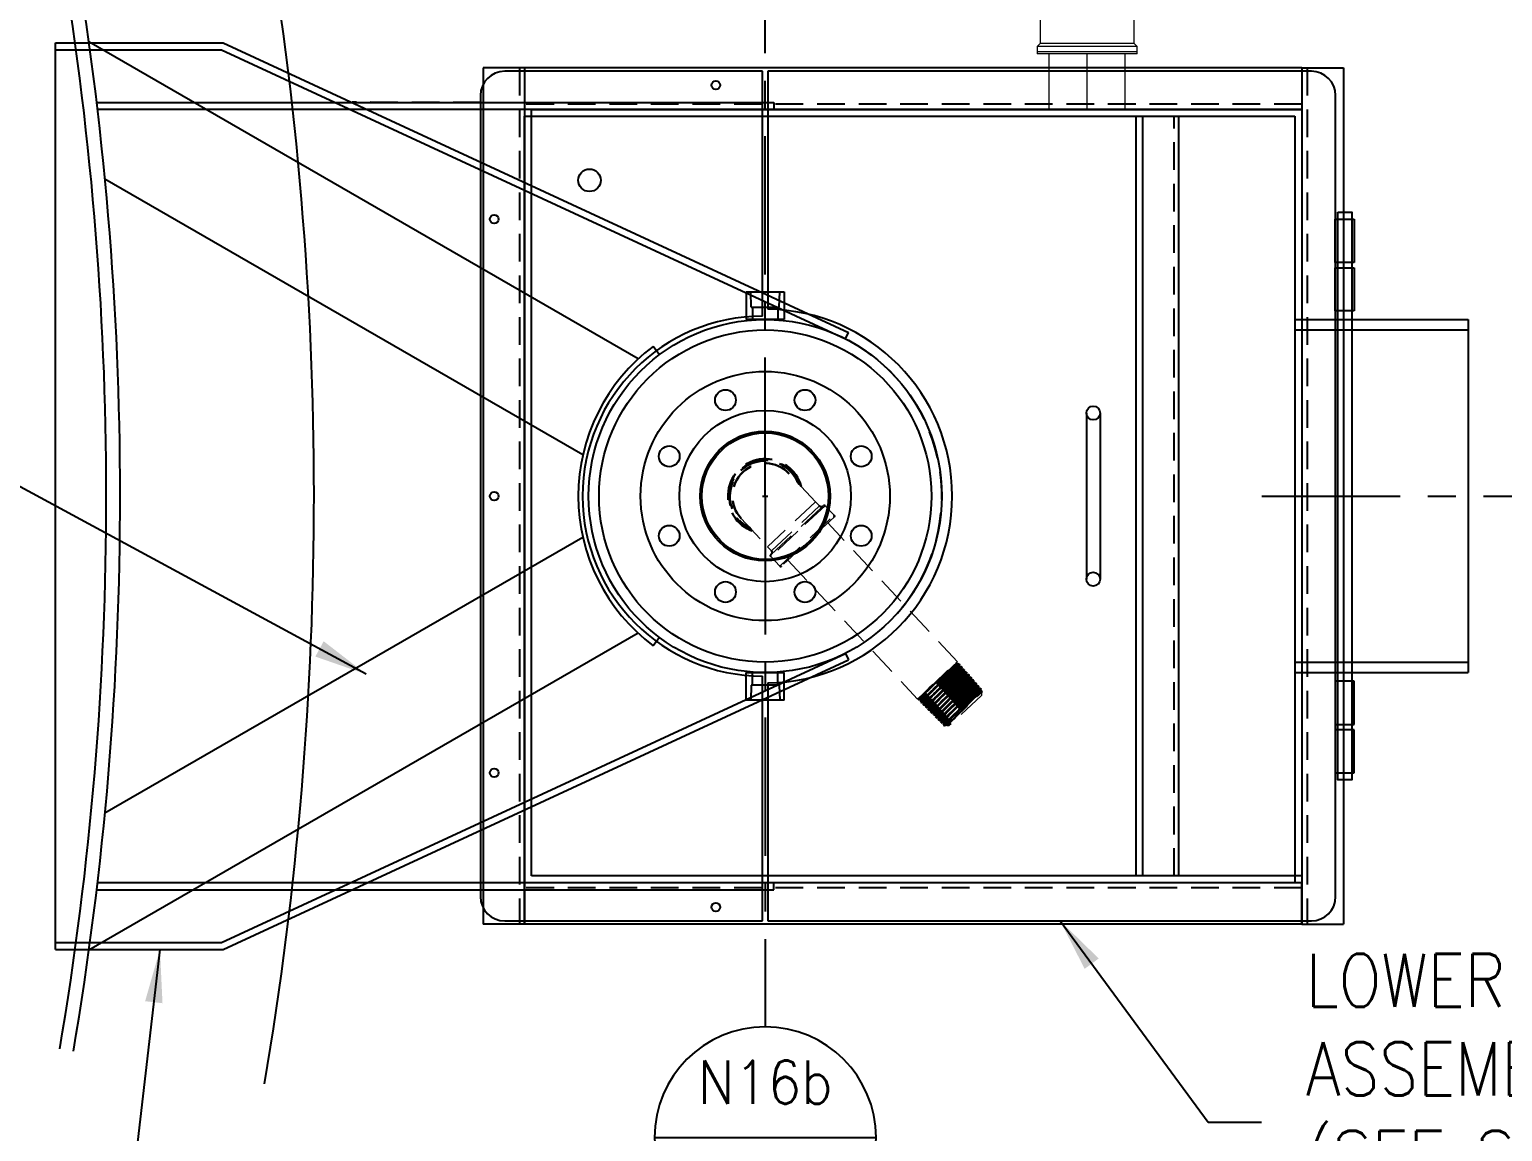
# Model space of a CAD drawing. Extents: x -36 to 1116, y 36 to 900.
# Drawn here: x 86.1 to 245.6, y 702.8 to 822.2 of the extents above; entities that cross this region are included whole.
import ezdxf
from ezdxf.enums import TextEntityAlignment as Align

# ---------------------------------------------------------------- set-up
doc = ezdxf.new("R2010")
doc.units = 0
doc.header["$LTSCALE"] = 12
doc.header["$MEASUREMENT"] = 0
doc.linetypes.add('CENTER', pattern=[2, 1.25, -0.25, 0.25, -0.25])
doc.linetypes.add('HIDDEN', pattern=[0.375, 0.25, -0.125])
doc.layers.get('0').update_dxf_attribs({"linetype": 'CONTINUOUS'})
for name, color, linetype in [('1.25x1.25x.25', 34, 'CONTINUOUS'), ('10 PIPE', 7, 'CONTINUOUS'), ('12 PIPE', 7, 'CONTINUOUS'), ('3-4-THRDCPLG', 14, 'CONTINUOUS'), ('4T-150-RFSO', 14, 'CONTINUOUS'), ('CENTER', 6, 'CENTER'), ('COVER', 3, 'CONTINUOUS'), ('DIM', 1, 'CONTINUOUS'), ('HANDLE', 2, 'CONTINUOUS'), ('SHELL', 40, 'CONTINUOUS')]:
    doc.layers.add(name, color=color, linetype=linetype)
doc.layers.add('AM_0', color=7, linetype='CONTINUOUS', lineweight=30)
doc.layers.add('AM_3', color=6, linetype='HIDDEN', lineweight=25)
doc.styles.add('ROMANS', font='ROMANS.shx', dxfattribs={"width": 0.85, "height": 5.76})
doc.styles.get("Standard").update_dxf_attribs({"font": 'sanss___.ttf'})
doc.dimstyles.get("Standard").update_dxf_attribs({"dimtxt": 0.18, "dimasz": 0.18, "dimexe": 0.18, "dimexo": 0.0625, "dimgap": 0.09, "dimtad": 0, "dimtih": 1, "dimtoh": 1, "dimdec": 4, "dimzin": 0, "dimdsep": 46, "dimtxsty": 'Standard', "dimcen": 0.09, "dimadec": 0, "dimazin": 0, "dimtfac": 1, "dimtdec": 4, "dimtofl": 0, "dimtmove": 0, "dimatfit": 3, "dimfxl": 1, "dimtolj": 1, "dimtzin": 0, "dimarcsym": 0})

# ---------------------------------------------------------------- blocks, each defined once
blk = doc.blocks.new('Nozzle Callout')
blk.add_line((0.25, 0), (-0.25, 0))
blk.add_circle((0, 0), 0.25)
at = {"style": 'ROMANS', "width": 0.9}
for tag, p in [('NZ-ID', (0, 0.125)), ('NZ-SZ', (0, -0.125))]:
    blk.add_attdef(tag, text='', height=0.0975, dxfattribs=at).set_placement(p, align=Align.MIDDLE)
blk = doc.blocks.new('04T')
at = {"layer": '4T-150-RFSO'}
for centre, radius in [((0, 0), 4.5), ((-1.435, 3.465), 0.375), ((1.435, 3.465), 0.375), ((0, 0), 3.094), ((0, 0), 2.285), ((-3.465, 1.435), 0.375), ((3.465, 1.435), 0.375), ((-3.465, -1.435), 0.375), ((3.465, -1.435), 0.375), ((-1.435, -3.465), 0.375), ((1.435, -3.465), 0.375)]:
    blk.add_circle(centre, radius, dxfattribs=at)
at = {"layer": 'SHELL'}
blk.add_circle((0, 0), 2.344, dxfattribs=at)
blk = doc.blocks.new('A$Cff0bea57')
at = {"layer": '3-4-THRDCPLG'}
for p, q in [((-0.688, 1), (-0.688, 0)), ((-0.688, 1), (0.688, 1)), ((-0.508, 0.454), (-0.525, 1)), ((0.508, 0.454), (0.525, 1)), ((0.688, 1), (0.688, 0)), ((0.688, 0), (-0.688, 0)), ((-0.508, 0.454), (0.508, 0.454)), ((-0.461, 0.454), (-0.461, 0)), ((0.461, 0.454), (0.461, 0))]:
    blk.add_line(p, q, dxfattribs=at)

msp = doc.modelspace()

# ---------------------------------------------------------------- linework, layer by layer
at = {"layer": '1.25x1.25x.25'}
for p, q in [((135.18812, 818.06496), (135.18812, 725.25246)), ((139.68812, 818.06496), (135.18812, 818.06496)), ((139.68812, 818.06496), (139.68812, 725.25246)), ((223.87562, 818.06496), (139.68812, 818.06496)), ((223.87562, 818.06496), (223.87562, 725.25246)), ((223.87562, 818.06496), (228.37562, 818.06496)), ((228.37562, 818.06496), (228.37562, 725.25246)), ((223.87562, 813.56496), (139.68812, 813.56496)), ((223.87562, 729.75246), (139.68812, 729.75246)), ((139.68812, 725.25246), (139.68812, 729.75246)), ((223.87562, 725.25246), (223.87562, 729.75246)), ((139.68812, 725.25246), (135.18812, 725.25246)), ((223.87562, 725.25246), (139.68812, 725.25246)), ((223.87562, 725.25246), (228.37562, 725.25246))]:
    msp.add_line(p, q, dxfattribs=at)
at = {"layer": '1.25x1.25x.25', "linetype": 'HIDDEN'}
for p, q in [((139.12562, 818.06496), (139.12562, 725.25246)), ((224.43812, 818.06496), (224.43812, 725.25246)), ((223.87562, 814.12746), (139.68812, 814.12746)), ((223.87562, 729.18996), (139.68812, 729.18996))]:
    msp.add_line(p, q, dxfattribs=at)
at = {"layer": '10 PIPE'}
for p, q in [((154.29935, 786.97648), (153.62575, 787.87752)), ((154.29935, 756.34094), (153.62575, 755.4399))]:
    msp.add_line(p, q, dxfattribs=at)
for radius in [19.125, 18]:
    msp.add_circle((165.75062, 771.65871), radius, dxfattribs=at)
msp.add_arc((165.75062, 771.65871), 20.25, 126.7810888, 233.2189112, dxfattribs=at)
at = {"layer": '12 PIPE'}
for p, q in [((223.12562, 790.78371), (241.87562, 790.78371)), ((241.87562, 790.78371), (241.87562, 752.53371)), ((223.12562, 789.65871), (241.87562, 789.65871)), ((223.12562, 753.65871), (241.87562, 753.65871)), ((223.12562, 752.53371), (241.87562, 752.53371))]:
    msp.add_line(p, q, dxfattribs=at)
at = {"layer": 'AM_0', "lineweight": 18}
for p, q in [((195.53702, 830.858), (195.53702, 820.69753)), ((205.71422, 820.69753), (205.71422, 830.858)), ((195.53702, 820.69753), (195.21756, 820.37807)), ((195.21756, 820.37807), (195.21756, 819.78511)), ((206.03369, 820.37807), (195.21756, 820.37807)), ((205.71422, 820.69753), (195.53702, 820.69753)), ((206.03369, 820.37807), (205.71422, 820.69753)), ((206.03369, 819.78511), (206.03369, 820.37807)), ((195.21156, 819.78511), (195.21156, 819.58946)), ((206.03969, 819.78511), (195.21156, 819.78511)), ((206.03969, 819.58946), (195.21156, 819.58946)), ((196.50062, 813.56496), (196.50062, 819.58946)), ((200.62562, 813.56496), (200.62562, 819.58946)), ((204.75062, 813.56496), (204.75062, 819.58946)), ((206.03969, 819.58946), (206.03969, 819.78511))]:
    msp.add_line(p, q, dxfattribs=at)
at = {"layer": 'AM_0', "linetype": 'HIDDEN', "lineweight": 18}
for p, q in [((171.2041, 771.03243), (168.34988, 774.08727)), ((171.2041, 771.03243), (166.0056, 766.17531)), ((171.62175, 770.58543), (171.2041, 771.03243)), ((163.15137, 769.23015), (166.0056, 766.17531)), ((166.36097, 765.30061), (172.05269, 770.61856)), ((166.42325, 765.72831), (171.62175, 770.58543)), ((167.32223, 764.07404), (173.21124, 769.57632)), ((173.20476, 769.38552), (167.51304, 764.06756)), ((172.2435, 770.61208), (169.299, 767.86094)), ((173.21124, 769.57632), (172.2435, 770.61208)), ((169.299, 767.86094), (166.35449, 765.1098)), ((186.57761, 753.70174), (172.52083, 768.7465)), ((166.0056, 766.17531), (166.42325, 765.72831)), ((166.35449, 765.1098), (167.32223, 764.07404)), ((168.19697, 764.70658), (182.25375, 749.66182)), ((185.37102, 752.57438), (186.57761, 753.70174)), ((186.47609, 753.42538), (186.4435, 753.46025)), ((186.73425, 753.13112), (186.70171, 753.16595)), ((186.75557, 753.48897), (186.76082, 753.49219)), ((186.79021, 753.45951), (186.76208, 753.49156)), ((186.79045, 753.45785), (186.78619, 753.45597)), ((187.04843, 753.1653), (187.02043, 753.1972)), ((185.37102, 752.57438), (183.93048, 751.22844)), ((186.9925, 752.83685), (186.95997, 752.87168)), ((187.25077, 752.54269), (187.21826, 752.57749)), ((187.27251, 752.89761), (187.26621, 752.88079)), ((187.30679, 752.87093), (187.27865, 752.90299)), ((187.50903, 752.2484), (187.47648, 752.28324)), ((187.53221, 752.60472), (187.537, 752.60664)), ((187.56506, 752.57666), (187.53685, 752.60879)), ((187.76722, 751.95414), (187.7347, 751.98894)), ((187.82318, 752.28256), (187.79518, 752.31446)), ((187.82345, 752.28102), (187.81951, 752.27934)), ((188.02551, 751.65991), (187.99299, 751.69472)), ((188.0814, 751.98834), (188.05324, 752.02043)), ((188.30376, 751.71902), (188.30814, 751.71638)), ((188.33978, 751.69395), (188.31167, 751.72597)), ((182.25375, 749.66182), (183.93048, 751.22844)), ((189.16109, 750.05247), (185.67435, 746.79471)), ((188.28376, 751.36573), (188.25125, 751.40053)), ((188.54197, 751.07143), (188.50945, 751.10623)), ((188.56347, 751.42945), (188.56854, 751.43252)), ((188.59802, 751.39972), (188.56979, 751.43188)), ((188.8002, 750.77719), (188.76771, 750.81196)), ((188.85618, 751.10557), (188.82814, 751.13752)), ((189.05852, 750.48298), (189.026, 750.51778)), ((189.0804, 750.83809), (189.07443, 750.82159)), ((189.1144, 750.81136), (189.08635, 750.84332)), ((189.20614, 750.09456), (189.16109, 750.05247)), ((189.20614, 750.09456), (189.23403, 750.52266)), ((182.31295, 749.60228), (182.34305, 749.57201)), ((182.58909, 749.32459), (182.61914, 749.29436)), ((182.59086, 749.33249), (182.59645, 749.33191)), ((182.64099, 749.64136), (182.67353, 749.60653)), ((182.86494, 749.04718), (182.89517, 749.01678)), ((182.88717, 749.08219), (182.86588, 749.04811)), ((182.91709, 749.36379), (182.94963, 749.32896)), ((183.14119, 748.76937), (183.17105, 748.73934)), ((183.17344, 748.73894), (183.18593, 748.74183)), ((183.19311, 749.08614), (183.22565, 749.05132)), ((183.41656, 748.4932), (183.42009, 748.49488)), ((183.4171, 748.49191), (183.44722, 748.46162)), ((183.44965, 748.4614), (183.46214, 748.4643)), ((183.46912, 748.80851), (183.50166, 748.77369)), ((183.74521, 748.53097), (183.77774, 748.49616)), ((183.69326, 748.21419), (183.72335, 748.18393)), ((183.70243, 748.23315), (183.69982, 748.22071)), ((183.72615, 748.18388), (183.73864, 748.18677)), ((183.96928, 747.93661), (183.99935, 747.90637)), ((184.0024, 747.90629), (184.01489, 747.90918)), ((184.02127, 748.25336), (184.05381, 748.21853)), ((184.24529, 747.65905), (184.27525, 747.62892)), ((184.27797, 747.6286), (184.29045, 747.63149)), ((184.29726, 747.97571), (184.3298, 747.94088)), ((184.52142, 747.38136), (184.55141, 747.3512)), ((184.52306, 747.38912), (184.52857, 747.38847)), ((184.57335, 747.6981), (184.60584, 747.66333)), ((184.79728, 747.10394), (184.82753, 747.07353)), ((184.81865, 747.13815), (184.79819, 747.10485)), ((184.84942, 747.42055), (184.88194, 747.38575)), ((185.07353, 746.82614), (185.10338, 746.79612)), ((185.12545, 747.1429), (185.15796, 747.10811)), ((185.40144, 746.8653), (185.43483, 746.82956)), ((185.42955, 746.7954), (185.67435, 746.79471))]:
    msp.add_line(p, q, dxfattribs=at)
at = {"layer": 'AM_0', "linetype": 'HIDDEN', "flags": 128}
for points in [[(182.62634, 749.30152), (182.62233, 749.30462), (182.6755, 749.36888), (182.78549, 749.48583), (182.95528, 749.65903), (183.17042, 749.87423), (183.4369, 750.13778), (183.73218, 750.42786), (184.06453, 750.75294), (184.40588, 751.08608), (184.76583, 751.43694), (185.11399, 751.77644), (185.46015, 752.11441), (185.77505, 752.42285), (186.06756, 752.71068), (186.31288, 752.95412), (186.51791, 753.16021), (186.66515, 753.31202), (186.75873, 753.41396), (186.78804, 753.4545)], [(186.7732, 753.43202), (186.7679, 753.41727), (186.65265, 753.29059), (186.43875, 753.07174), (186.13709, 752.7709), (185.76323, 752.40259), (185.33612, 751.98453), (184.87733, 751.53687), (184.41008, 751.08131), (183.95791, 750.63984), (183.54372, 750.23385), (183.18838, 749.88285), (182.90992, 749.60368), (182.72269, 749.40975), (182.6362, 749.30994), (182.64739, 749.30925)], [(186.43199, 753.4474), (186.41348, 753.41722), (186.29072, 753.28352), (186.07896, 753.06667), (185.78911, 752.77685), (185.43612, 752.42805), (185.03786, 752.03695), (184.61454, 751.62243), (184.18757, 751.2045), (183.77853, 750.80333), (183.40817, 750.43829), (183.09515, 750.12683), (182.85554, 749.88396), (182.70158, 749.72111), (182.64124, 749.64574), (182.6493, 749.64912)], [(186.47072, 753.42037), (186.44687, 753.38148), (186.32411, 753.24778), (186.11236, 753.03093), (185.8225, 752.74111), (185.46952, 752.39231), (185.07126, 752.00121), (184.64793, 751.58669), (184.22096, 751.16876), (183.81193, 750.76759), (183.44156, 750.40255), (183.12855, 750.09109), (182.88893, 749.84822), (182.73498, 749.68537), (182.67463, 749.60999), (182.67571, 749.61045)], [(182.90117, 749.02275), (182.90609, 749.03802), (182.9722, 749.11389), (183.09921, 749.24722), (183.27646, 749.42692), (183.50864, 749.65852), (183.77629, 749.92268), (184.08668, 750.22736), (184.41381, 750.54709), (184.76662, 750.8914), (185.11555, 751.23151), (185.47019, 751.57752), (185.80081, 751.90052), (186.11646, 752.21011), (186.39068, 752.48041), (186.63091, 752.71953), (186.81699, 752.90747), (186.95384, 753.05001), (187.02996, 753.13522), (187.04122, 753.15534)], [(187.03322, 753.13924), (187.03637, 753.1362), (186.94116, 753.02825), (186.74616, 752.82705), (186.46139, 752.54199), (186.1014, 752.18664), (185.68461, 751.77822), (185.23202, 751.33636), (184.76654, 750.88245), (184.31164, 750.43843), (183.89032, 750.02578), (183.5239, 749.66442), (183.23083, 749.3716), (183.02624, 749.16145), (182.92059, 749.04374), (182.91971, 749.02818)], [(186.68899, 753.15261), (186.68452, 753.13854), (186.58003, 753.02192), (186.38544, 752.82111), (186.11069, 752.54541), (185.76999, 752.20809), (185.38067, 751.82534), (184.96242, 751.41556), (184.53646, 750.99857), (184.12428, 750.59446), (183.74681, 750.22278), (183.4231, 749.90133), (183.16961, 749.64549), (182.99945, 749.46751), (182.9213, 749.3755), (182.92878, 749.37471)], [(186.72383, 753.12139), (186.71791, 753.1028), (186.61342, 752.98618), (186.41883, 752.78537), (186.14409, 752.50967), (185.80338, 752.17235), (185.41407, 751.7896), (184.99582, 751.37982), (184.56986, 750.96283), (184.15768, 750.55872), (183.7802, 750.18704), (183.45649, 749.86559), (183.203, 749.60975), (183.03285, 749.43177), (182.9547, 749.33976), (182.95853, 749.33935)], [(186.66283, 753.37135), (186.52237, 753.22547), (186.32615, 753.02749)], [(186.4426, 753.45729), (186.48536, 753.59779), (186.49026, 753.6139)], [(186.75879, 753.49197), (186.61569, 753.45883), (186.47522, 753.42631)], [(186.75886, 753.48874), (186.74318, 753.46107), (186.66283, 753.37135)], [(186.70108, 753.16388), (186.74384, 753.30439), (186.7866, 753.44491)], [(186.97479, 753.13566), (186.86872, 753.02192), (186.70444, 752.85378)], [(187.01761, 753.19782), (186.87451, 753.16469), (186.7334, 753.13203)], [(186.95911, 752.86887), (187.00187, 753.00937), (187.04463, 753.14988)], [(187.01338, 753.19101), (187.01929, 753.19188), (186.97479, 753.13566)], [(182.34862, 749.57754), (182.3429, 749.57566), (182.37991, 749.62448), (182.47891, 749.73149), (182.63127, 749.88809), (182.8413, 750.09884), (183.09109, 750.34646), (183.38769, 750.63811), (183.66625, 750.91088), (183.96829, 751.20582), (184.27415, 751.50401), (184.59034, 751.81223), (184.93796, 752.15112), (185.28078, 752.48609), (185.37102, 752.57438)], [(185.55818, 752.74925), (185.06111, 752.26266), (184.52158, 751.7364), (184.05342, 751.27998), (183.60486, 750.84189), (183.19862, 750.44333), (182.85513, 750.10339), (182.59197, 749.83852), (182.42254, 749.66122), (182.35557, 749.57965), (182.37051, 749.58641)], [(183.17141, 748.7397), (183.19245, 748.77342), (183.27503, 748.86509), (183.41163, 749.00696), (183.6061, 749.20318), (183.84183, 749.43767), (184.1255, 749.71722), (184.43302, 750.01878), (184.77311, 750.35107), (185.11699, 750.68659), (185.47437, 751.03503), (185.81503, 751.36753), (186.14858, 751.69372), (186.44681, 751.98658), (186.7181, 752.2546), (186.93945, 752.47562), (187.11703, 752.6561), (187.23571, 752.78117), (187.2987, 752.8546), (187.29947, 752.86145)], [(187.29567, 752.84927), (187.3009, 752.85145), (187.20923, 752.74442), (186.99114, 752.51929), (186.66108, 752.18953), (186.24033, 751.77504), (185.75585, 751.301), (185.23869, 750.79643), (184.72184, 750.29215), (184.23828, 749.81897), (183.81896, 749.40582), (183.4907, 749.07774), (183.2746, 748.85447), (183.18493, 748.74931), (183.20182, 748.75669)], [(186.94899, 752.85941), (186.95196, 752.85651), (186.86582, 752.75703), (186.68855, 752.57241), (186.42934, 752.31122), (186.10145, 751.98586), (185.7217, 751.61206), (185.30928, 751.20772), (184.8851, 750.79241), (184.4706, 750.38613), (184.08677, 750.0085), (183.75306, 749.67771), (183.48635, 749.40952), (183.30041, 749.21679), (183.2048, 749.10847), (183.20469, 749.09696)], [(186.98043, 752.82558), (186.98535, 752.82077), (186.89921, 752.72129), (186.72195, 752.53667), (186.46273, 752.27548), (186.13484, 751.95012), (185.7551, 751.57632), (185.34268, 751.17198), (184.9185, 750.75666), (184.504, 750.35039), (184.12016, 749.97276), (183.78646, 749.64197), (183.51974, 749.37377), (183.3338, 749.18105), (183.23819, 749.07272), (183.23812, 749.0647)], [(183.45217, 748.46654), (183.44691, 748.4648), (183.48387, 748.51392), (183.57798, 748.61602), (183.73171, 748.77423), (183.932, 748.97556), (184.1844, 749.22595), (184.46756, 749.5047), (184.78938, 749.81995), (185.1227, 750.14558), (185.47688, 750.49105), (185.822, 750.82771), (186.16778, 751.16533), (186.48499, 751.47592), (186.78256, 751.76849), (187.03528, 752.01883), (187.25024, 752.23421), (187.40914, 752.3969), (187.5164, 752.51164), (187.56272, 752.56915), (187.55915, 752.56968)], [(187.55656, 752.5577), (187.56037, 752.55958), (187.47676, 752.4601), (187.26663, 752.24239), (186.94389, 751.91947), (186.52948, 751.51091), (186.04997, 751.04152), (185.536, 750.53993), (185.02045, 750.03686), (184.53617, 749.56301), (184.11412, 749.14731), (183.78141, 748.81508), (183.55939, 748.58627), (183.46254, 748.4744), (183.47852, 748.47961)], [(187.20527, 752.56711), (187.21579, 752.5711), (187.13302, 752.47239), (186.93486, 752.26588), (186.63452, 751.96389), (186.2514, 751.58456), (185.81014, 751.1509), (185.33906, 750.68939), (184.86829, 750.22816), (184.42791, 749.79533), (184.04617, 749.41729), (183.74755, 749.1169), (183.5513, 748.91217), (183.47042, 748.81523), (183.48078, 748.8194)], [(187.23865, 752.53136), (187.24918, 752.53536), (187.16641, 752.43665), (186.96826, 752.23014), (186.66791, 751.92815), (186.2848, 751.54882), (185.84353, 751.11516), (185.37246, 750.65365), (184.90168, 750.19242), (184.4613, 749.75959), (184.07957, 749.38155), (183.78094, 749.08116), (183.58469, 748.87643), (183.50381, 748.77949), (183.5083, 748.78129)], [(183.73083, 748.19137), (183.72655, 748.19436), (183.77689, 748.2555), (183.88764, 748.37362), (184.04948, 748.53894), (184.26669, 748.75654), (184.52105, 749.00829), (184.81945, 749.30175), (185.13688, 749.61243), (185.48204, 749.94959), (185.82599, 750.28504), (186.17817, 750.62876), (186.50907, 750.95202), (186.82775, 751.26444), (187.10749, 751.53989), (187.35588, 751.78664), (187.55209, 751.98406), (187.70133, 752.13816), (187.79106, 752.23609), (187.821, 752.27761)], [(187.81942, 752.26734), (187.74372, 752.17524), (187.54158, 751.96501), (187.22624, 751.649), (186.81819, 751.24638), (186.3437, 750.78167), (185.83306, 750.28319), (185.31889, 749.78142), (184.83405, 749.30705), (184.40944, 748.88895), (184.07233, 748.5526), (183.84447, 748.31834), (183.74064, 748.19995), (183.75509, 748.20214)], [(187.46548, 752.27464), (187.4751, 752.27909), (187.39972, 752.1873), (187.20891, 751.98764), (186.91536, 751.692), (186.5382, 751.31824), (186.10165, 750.88898), (185.63368, 750.43037), (185.16428, 749.97042), (184.72342, 749.53715), (184.33936, 749.15693), (184.0368, 748.85287), (183.83523, 748.64316), (183.74784, 748.54015), (183.75823, 748.54313)], [(187.49886, 752.23889), (187.50849, 752.24335), (187.43312, 752.15156), (187.2423, 751.9519), (186.94875, 751.65626), (186.57159, 751.2825), (186.13504, 750.85324), (185.66707, 750.39463), (185.19767, 749.93468), (184.75682, 749.50141), (184.37275, 749.12119), (184.07019, 748.81713), (183.86862, 748.60742), (183.78123, 748.50441), (183.78652, 748.50592)], [(184.00493, 747.91192), (184.00925, 747.92633), (184.07561, 748.00284), (184.19651, 748.13005), (184.37536, 748.31167), (184.59685, 748.53286), (184.86726, 748.80002), (185.16362, 749.09116), (185.49431, 749.41466), (185.83135, 749.74379), (186.18425, 750.08804), (186.52317, 750.41893), (186.85768, 750.74601), (187.15947, 751.0422), (187.43703, 751.31607), (187.66685, 751.545), (187.85532, 751.73565), (187.98641, 751.87233), (188.06368, 751.95909), (188.07479, 751.97888)], [(188.07369, 751.96925), (188.01022, 751.88995), (187.81596, 751.68708), (187.50809, 751.37805), (187.10649, 750.98146), (186.63706, 750.52148), (186.12984, 750.0262), (185.61719, 749.52584), (185.13187, 749.05102), (184.70488, 748.6307), (184.36351, 748.29038), (184.12983, 748.05067), (184.01911, 747.92585), (184.03082, 747.92406)], [(187.72591, 751.98247), (187.73403, 751.98673), (187.6659, 751.90171), (187.48246, 751.70894), (187.19578, 751.41972), (186.82457, 751.05152), (186.39278, 750.62671), (185.92803, 750.17111), (185.4601, 749.71253), (185.01891, 749.27894), (184.63267, 748.89669), (184.32622, 748.589), (184.11941, 748.3744), (184.0257, 748.26547), (184.03536, 748.26651)], [(187.75928, 751.94672), (187.76742, 751.95099), (187.69929, 751.86597), (187.51585, 751.6732), (187.22917, 751.38398), (186.85797, 751.01578), (186.42617, 750.59097), (185.96143, 750.13537), (185.49349, 749.67679), (185.0523, 749.2432), (184.66606, 748.86095), (184.35961, 748.55326), (184.1528, 748.33866), (184.05909, 748.22973), (184.06404, 748.23026)], [(184.27621, 747.62987), (184.29655, 747.66299), (184.37492, 747.75037), (184.51264, 747.89364), (184.698, 748.081), (184.93609, 748.31804), (185.2068, 748.58514), (185.51764, 748.89015), (185.8424, 749.20776), (186.19016, 749.54725), (186.53157, 749.88044), (186.87623, 750.21701), (187.19501, 750.52906), (187.49687, 750.82564), (187.75626, 751.08221), (187.98044, 751.30621), (188.15036, 751.4792), (188.27075, 751.6062), (188.3312, 751.67691), (188.33209, 751.68384)], [(188.32909, 751.67241), (188.27627, 751.60425), (188.08984, 751.40869), (187.78939, 751.10659), (187.39434, 750.71612), (186.93006, 750.26095), (186.42634, 749.76894), (185.91533, 749.27012), (185.42965, 748.79496), (185.00038, 748.3725), (184.65495, 748.02839), (184.41556, 747.78335), (184.29793, 747.65208), (184.30563, 747.64566)], [(187.99259, 751.69403), (187.93164, 751.61571), (187.75547, 751.42973), (187.47573, 751.14699), (187.11055, 750.78442), (186.68355, 750.3641), (186.22212, 749.9116), (185.75575, 749.45448), (185.31432, 749.02067), (184.92607, 748.63654), (184.61587, 748.32534), (184.40384, 748.10587), (184.30389, 747.99111), (184.31204, 747.98951)], [(188.0203, 751.65504), (188.02598, 751.65829), (187.96504, 751.57997), (187.78886, 751.39399), (187.50912, 751.11125), (187.14394, 750.74868), (186.71694, 750.32836), (186.25551, 749.87586), (185.78915, 749.41874), (185.34771, 748.98493), (184.95946, 748.6008), (184.64927, 748.2896), (184.43724, 748.07013), (184.33729, 747.95537), (184.34212, 747.95442)], [(185.58869, 751.75273), (185.23741, 751.40987), (184.87728, 751.05875)], [(185.79193, 752.49907), (185.47011, 752.18374), (185.12442, 751.84611)], [(186.04495, 751.65187), (185.70481, 751.31933), (185.35006, 750.97333)], [(186.22305, 752.37472), (185.92057, 752.07746), (185.58869, 751.75273)], [(186.32615, 753.02749), (186.08018, 752.78303), (185.79193, 752.49907)], [(186.4914, 751.54185), (186.16591, 751.22309), (185.81973, 750.88499)], [(186.64018, 752.2373), (186.35986, 751.96075), (186.04495, 751.65187)], [(186.70444, 752.85378), (186.487, 752.63598), (186.22305, 752.37472)], [(187.04196, 752.08554), (186.78639, 751.8321), (186.4914, 751.54185)], [(187.0644, 752.66295), (186.87743, 752.47362), (186.64018, 752.2373)], [(187.42716, 751.91829), (187.19867, 751.69015), (186.92636, 751.42108)], [(187.27579, 752.90355), (187.13271, 752.87042), (186.99165, 752.83777)], [(187.40525, 752.45426), (187.25037, 752.2949), (187.04196, 752.08554)], [(187.26621, 752.88079), (187.19536, 752.79995), (187.0644, 752.66295)], [(187.21762, 752.57537), (187.26038, 752.71589), (187.30315, 752.85641)], [(187.53319, 752.60915), (187.3901, 752.57602), (187.24995, 752.54357)], [(187.79475, 751.73458), (187.59538, 751.53365), (187.34824, 751.2881)], [(187.537, 752.60664), (187.50182, 752.55913), (187.40525, 752.45426)], [(187.72639, 752.22715), (187.60489, 752.09899), (187.42716, 751.91829)], [(187.47564, 752.28051), (187.5184, 752.42101), (187.56116, 752.56152)], [(187.79142, 752.31493), (187.64832, 752.2818), (187.50815, 752.24934)], [(187.78749, 752.30771), (187.78785, 752.29922), (187.72639, 752.22715)], [(187.73398, 751.98656), (187.77673, 752.12708), (187.8195, 752.26761)], [(188.14385, 751.5336), (187.97535, 751.36151), (187.75564, 751.14158)], [(188.0502, 752.02078), (187.90709, 751.98765), (187.76635, 751.95507)], [(188.02742, 751.98125), (187.94027, 751.88518), (187.79475, 751.73458)], [(187.99226, 751.69232), (188.03502, 751.83282), (188.07778, 751.97332)], [(188.30881, 751.72663), (188.16571, 751.6935), (188.02465, 751.66084)], [(188.04446, 752.01544), (188.05341, 752.02018), (188.02742, 751.98125)], [(188.30814, 751.71638), (188.25596, 751.65298), (188.14385, 751.5336)], [(188.25047, 751.39797), (188.29323, 751.53849), (188.336, 751.67902)], [(182.73407, 750.05203), (182.54108, 749.85707), (182.4044, 749.71473)], [(183.14106, 749.90513), (182.91938, 749.68337), (182.75063, 749.51106)], [(183.7149, 750.47057), (183.40893, 750.17006), (183.14106, 749.90513)], [(185.1072, 750.18997), (184.76227, 749.85305), (184.43884, 749.53621)], [(184.55657, 747.35633), (184.55111, 747.35451), (184.58592, 747.40115), (184.68054, 747.5042), (184.82698, 747.65513), (185.0291, 747.85863), (185.26991, 748.09773), (185.55596, 748.37965), (185.86324, 748.68085), (186.20017, 749.01031), (186.53851, 749.34052), (186.88753, 749.68129), (187.21799, 750.00413), (187.53892, 750.31866), (187.82343, 750.59857), (188.07925, 750.85226), (188.28492, 751.05851), (188.44592, 751.22361), (188.54873, 751.33375), (188.59589, 751.39248), (188.59261, 751.39311)], [(188.58575, 751.37714), (188.54182, 751.31806), (188.36327, 751.12987), (188.0702, 750.83467), (187.6817, 750.45032), (187.22269, 750.00008), (186.72256, 749.51142), (186.21331, 749.01424), (185.72741, 748.53888), (185.29593, 748.11436), (184.94655, 747.76655), (184.70166, 747.51638), (184.5772, 747.37872), (184.58029, 747.36695)], [(188.24402, 751.39199), (188.19698, 751.32934), (188.02801, 751.1501), (187.75515, 750.87378), (187.3961, 750.51694), (186.97397, 750.10116), (186.51593, 749.65182), (186.05126, 749.19629), (185.60967, 748.76234), (185.2195, 748.37642), (184.90574, 748.06189), (184.68861, 747.83764), (184.58241, 747.71705), (184.5883, 747.71206)], [(188.28137, 751.36351), (188.2841, 751.36517), (188.23038, 751.2936), (188.06141, 751.11436), (187.78854, 750.83804), (187.42949, 750.4812), (187.00737, 750.06542), (186.54932, 749.61608), (186.08465, 749.16055), (185.64307, 748.7266), (185.2529, 748.34068), (184.93914, 748.02615), (184.722, 747.8019), (184.61581, 747.68131), (184.61982, 747.67791)], [(184.83447, 747.08043), (184.83019, 747.08311), (184.88055, 747.14467), (184.98586, 747.25731), (185.14906, 747.42431), (185.35617, 747.63206), (185.61305, 747.88658), (185.89785, 748.16692), (186.21866, 748.48118), (186.54828, 748.80339), (186.89604, 749.14284), (187.23253, 749.47145), (187.56724, 749.79871), (187.87184, 750.09754), (188.15493, 750.37657), (188.39249, 750.61275), (188.59118, 750.81293), (188.73409, 750.96066), (188.82512, 751.06027), (188.85641, 751.1037), (188.85199, 751.10189)], [(188.84146, 751.08045), (188.8068, 751.03136), (188.63618, 750.85057), (188.35056, 750.56233), (187.9686, 750.18409), (187.51492, 749.73883), (187.0185, 749.25364), (186.5111, 748.75819), (186.02514, 748.28277), (185.5916, 747.85633), (185.23831, 747.50486), (184.98803, 747.24965), (184.85693, 747.10579), (184.85461, 747.08745)], [(188.5004, 751.09626), (188.46185, 751.04253), (188.30013, 750.87006), (188.03411, 750.60014), (187.68118, 750.24901), (187.26404, 749.83789), (186.80945, 749.39178), (186.34658, 748.93794), (185.90499, 748.50397), (185.51298, 748.11633), (185.19575, 747.79856), (184.9737, 747.56972), (184.86133, 747.44336), (184.86411, 747.43427)], [(185.57783, 750.10253), (185.22675, 749.75987), (184.89124, 749.43175)], [(188.54091, 751.07044), (188.49524, 751.00679), (188.33353, 750.83432), (188.06751, 750.5644), (187.71457, 750.21327), (187.29743, 749.80215), (186.84285, 749.35604), (186.37997, 748.9022), (185.93838, 748.46823), (185.54637, 748.08059), (185.22914, 747.76282), (185.00709, 747.53398), (184.89472, 747.40762), (184.89675, 747.40098)], [(185.10321, 746.79633), (185.10325, 746.79934), (185.12837, 746.83475), (185.29803, 747.0172), (185.4684, 747.19055), (185.69202, 747.41407), (185.94997, 747.66925), (186.24942, 747.96362), (186.56511, 748.27275), (186.90585, 748.60569), (187.2429, 748.93479), (187.5857, 749.26964), (187.90531, 749.58246), (188.2107, 749.88235), (188.47603, 750.14446), (188.70873, 750.37642), (188.88903, 750.5591), (189.02194, 750.69782), (189.09605, 750.78128), (189.10764, 750.80186)], [(185.81973, 750.88499), (185.46325, 750.53728), (185.1072, 750.18997)], [(189.09727, 750.78357), (189.07132, 750.74422), (188.90851, 750.57073), (188.63042, 750.28954), (188.25508, 749.91747), (187.80674, 749.4772), (187.31414, 748.99558), (186.80871, 748.50197), (186.32277, 748.02657), (185.88736, 747.59838), (185.5303, 747.24339), (185.28063, 746.98938), (185.14172, 746.83886), (185.1222, 746.79989), (185.1222, 746.79989)], [(188.75578, 750.7989), (188.7262, 750.75523), (188.57178, 750.58957), (188.31265, 750.32609), (187.96583, 749.98068), (187.55371, 749.57425), (187.1027, 749.13149), (186.64171, 748.6794), (186.20025, 748.24556), (185.80653, 747.85632), (185.48588, 747.53536), (185.25902, 747.30202), (185.14067, 747.17007), (185.13957, 747.15609)], [(188.79609, 750.77336), (188.75959, 750.71949), (188.60517, 750.55383), (188.34604, 750.29035), (187.99922, 749.94493), (187.5871, 749.53851), (187.1361, 749.09575), (186.6751, 748.64366), (186.23364, 748.20982), (185.83993, 747.82058), (185.51928, 747.49962), (185.29241, 747.26628), (185.17406, 747.13433), (185.17328, 747.1244)], [(186.04835, 750.015), (185.69463, 749.66987), (185.35044, 749.33363)], [(189.01334, 750.50451), (188.99012, 750.46754), (188.84288, 750.30859), (188.59072, 750.05162), (188.25007, 749.71196), (187.843, 749.31025), (187.39565, 748.87092), (186.93665, 748.42069), (186.49541, 747.98705), (186.10016, 747.59638), (185.77621, 747.27234), (185.54456, 747.03453), (185.42032, 746.89707), (185.41468, 746.87766)], [(185.43035, 746.7983), (185.42851, 746.79692), (185.43284, 746.81008), (185.48953, 746.87196), (185.6001, 746.98439), (185.75604, 747.13899), (185.9611, 747.3397), (186.19937, 747.57123), (186.47642, 747.83921), (186.77068, 748.12305), (187.08891, 748.42951), (187.40625, 748.7349), (187.72989, 749.04644), (188.03445, 749.33988), (188.32674, 749.62212), (188.58372, 749.8711), (188.81101, 750.09263), (188.99057, 750.26927), (189.12618, 750.40513), (189.20686, 750.48938), (189.23408, 750.52398), (189.22877, 750.52066)], [(189.05162, 750.47654), (189.02352, 750.4318), (188.87627, 750.27285), (188.62412, 750.01588), (188.28346, 749.67622), (187.87639, 749.27451), (187.42905, 748.83517), (186.97005, 748.38495), (186.5288, 747.95131), (186.13355, 747.56064), (185.80961, 747.2366), (185.57796, 746.99879), (185.45372, 746.86133), (185.44807, 746.84193)], [(186.2843, 750.7919), (185.93391, 750.44988), (185.57783, 750.10253)], [(186.51677, 749.9255), (186.1639, 749.58116), (185.81449, 749.24005)], [(186.74189, 750.69228), (186.4009, 750.35896), (186.04835, 750.015)], [(186.92636, 751.42108), (186.61847, 751.11877), (186.2843, 750.7919)], [(187.19067, 750.58443), (186.8625, 750.26317), (186.51677, 749.9255)], [(187.34824, 751.2881), (187.06085, 751.00494), (186.74189, 750.69228)], [(187.62891, 750.46673), (187.3166, 750.1603), (186.98112, 749.8322)], [(187.75564, 751.14158), (187.49141, 750.88006), (187.19067, 750.58443)], [(188.055, 750.33769), (187.76152, 750.04883), (187.43949, 749.73331)], [(188.14726, 750.98033), (187.90861, 750.74271), (187.62891, 750.46673)], [(188.46749, 750.19593), (188.19555, 749.9272), (187.89003, 749.62711)], [(188.522, 750.8033), (188.31109, 750.5916), (188.055, 750.33769)], [(188.4738, 751.31471), (188.3376, 751.17281), (188.14726, 750.98033)], [(188.56657, 751.43233), (188.42349, 751.3992), (188.2829, 751.36665)], [(188.87892, 750.60963), (188.69761, 750.42558), (188.46749, 750.19593)], [(188.56666, 751.42914), (188.55162, 751.40206), (188.4738, 751.31471)], [(188.50878, 751.10404), (188.55153, 751.24454), (188.59429, 751.38505)], [(188.78409, 751.07747), (188.6813, 750.96679), (188.522, 750.8033)], [(188.82424, 751.13793), (188.68114, 751.1048), (188.54108, 751.07237)], [(188.76687, 750.80922), (188.80963, 750.94974), (188.8524, 751.09027)], [(188.82129, 751.13152), (188.82709, 751.13229), (188.78409, 751.07747)], [(189.08285, 750.84376), (188.93974, 750.81063), (188.79933, 750.77812)], [(189.07443, 750.82159), (189.00585, 750.74286), (188.87892, 750.60963)], [(189.02537, 750.51571), (189.06812, 750.65622), (189.11089, 750.79674)], [(189.22814, 750.5234), (189.19858, 750.51655), (189.05547, 750.48343)], [(182.36054, 749.76266), (182.35533, 749.74551), (182.31257, 749.605)], [(182.4044, 749.71473), (182.32826, 749.62894), (182.3174, 749.6067)], [(182.35826, 749.57479), (182.50136, 749.60793), (182.64444, 749.64106)], [(182.67431, 749.60912), (182.63156, 749.46862), (182.58881, 749.32812)], [(182.75063, 749.51106), (182.63997, 749.39302), (182.59086, 749.33249)], [(182.63385, 749.29709), (182.77693, 749.33023), (182.91794, 749.36287)], [(182.95051, 749.33185), (182.90776, 749.19134), (182.865, 749.05082)], [(183.11516, 749.32449), (182.97139, 749.17552), (182.88717, 749.08219)], [(182.91058, 749.0196), (183.05368, 749.05274), (183.19397, 749.08522)], [(183.56196, 749.77124), (183.31403, 749.52495), (183.11516, 749.32449)], [(183.22639, 749.05374), (183.18363, 748.91322), (183.14086, 748.77269)], [(183.20355, 748.85063), (183.14605, 748.78226), (183.14878, 748.77691)], [(183.18584, 748.74181), (183.32892, 748.77495), (183.46996, 748.80761)], [(183.49686, 749.15396), (183.32171, 748.97568), (183.20355, 748.85063)], [(183.53931, 748.63718), (183.44721, 748.53649), (183.41656, 748.4932)], [(183.50224, 748.77562), (183.45949, 748.6351), (183.41673, 748.49458)], [(183.46283, 748.46446), (183.60593, 748.4976), (183.74607, 748.53004)], [(183.99513, 749.64881), (183.72363, 749.38048), (183.49686, 749.15396)], [(183.89445, 748.99828), (183.68993, 748.79256), (183.53931, 748.63718)], [(183.77839, 748.49831), (183.73564, 748.35781), (183.69289, 748.2173)], [(183.89359, 748.44104), (183.76814, 748.30919), (183.70243, 748.23315)], [(184.30649, 748.85611), (184.07489, 748.62508), (183.89359, 748.44104)], [(184.43884, 749.53621), (184.14662, 749.24855), (183.89445, 748.99828)], [(184.73144, 748.72599), (184.47527, 748.472), (184.26536, 748.26124)], [(184.89124, 749.43175), (184.58138, 749.12759), (184.30649, 748.85611)], [(185.16761, 748.60636), (184.88961, 748.33198), (184.65343, 748.09667)], [(185.35044, 749.33363), (185.02612, 749.01597), (184.73144, 748.72599)], [(185.61324, 748.49558), (185.31635, 748.20353), (185.05645, 747.94606)], [(185.81449, 749.24005), (185.47902, 748.91197), (185.16761, 748.60636)], [(186.0665, 748.39191), (185.75379, 748.08509), (185.47295, 747.80805)], [(186.2814, 749.14914), (185.93818, 748.81382), (185.61324, 748.49558)], [(186.74918, 749.05904), (186.40165, 748.7197), (186.0665, 748.39191)], [(186.98112, 749.8322), (186.63256, 749.49189), (186.2814, 749.14914)], [(187.21584, 748.9679), (186.86746, 748.62775), (186.52547, 748.29358)], [(187.43949, 749.73331), (187.09861, 749.40008), (186.74918, 749.05904)], [(187.89003, 749.62711), (187.56015, 749.30425), (187.21584, 748.9679)], [(183.73792, 748.18662), (183.88101, 748.21975), (184.02214, 748.25242)], [(184.00834, 747.99181), (183.96919, 747.94059), (183.97498, 747.94228)], [(184.05473, 748.22155), (184.01198, 748.08104), (183.96922, 747.94053)], [(184.26536, 748.26124), (184.10811, 748.09967), (184.00834, 747.99181)], [(184.01499, 747.90921), (184.15808, 747.94235), (184.29814, 747.97477)], [(184.33066, 747.94369), (184.2879, 747.80317), (184.24513, 747.66264)], [(184.33371, 747.76865), (184.25998, 747.68512), (184.24961, 747.66334)], [(184.29014, 747.63142), (184.43324, 747.66456), (184.5742, 747.69719)], [(184.65343, 748.09667), (184.46623, 747.90711), (184.33371, 747.76865)], [(184.60649, 747.66544), (184.56373, 747.52491), (184.52097, 747.38438)], [(184.67776, 747.56295), (184.57052, 747.44812), (184.52306, 747.38912)], [(184.56713, 747.35405), (184.71023, 747.38718), (184.85031, 747.41961)], [(185.05645, 747.94606), (184.84141, 747.7305), (184.67776, 747.56295)], [(184.88253, 747.38769), (184.83978, 747.24718), (184.79703, 747.10667)], [(185.03957, 747.37384), (184.9002, 747.22899), (184.81865, 747.13815)], [(184.84229, 747.07619), (184.9854, 747.10932), (185.12634, 747.14195)], [(185.47295, 747.80805), (185.23244, 747.5687), (185.03957, 747.37384)], [(185.1588, 747.11087), (185.11605, 746.97037), (185.0733, 746.82986)], [(185.13372, 746.90537), (185.07812, 746.83877), (185.07966, 746.83581)], [(185.10321, 746.79633), (185.1121, 746.79717), (185.1222, 746.79989)], [(185.11909, 746.79876), (185.26218, 746.83189), (185.40233, 746.86434)], [(185.41803, 747.20029), (185.24822, 747.02699), (185.13372, 746.90537)], [(185.90132, 747.68113), (185.63796, 747.42042), (185.41803, 747.20029)], [(186.52547, 748.29358), (186.20016, 747.97499), (185.90132, 747.68113)]]:
    msp.add_lwpolyline(points, dxfattribs=at)
at = {"layer": 'AM_0', "linetype": 'HIDDEN'}
for centre, radius, start, end in [((165.75062, 771.65871), 4.02975, 15.0311294, 251.080055), ((165.75062, 771.65871), 3.89475, 19.0273541, 247.0838303), ((165.75062, 771.65871), 3.82725, 21.4053406, 244.7058437), ((165.75062, 771.65871), 3.55725, 43.0555922, 223.0555922), ((172.14486, 770.51991), 0.135, 43.0555922, 133.0555922), ((171.81904, 770.76976), 0.27, 223.0555922, 313.0555922), ((173.1126, 769.48416), 0.135, 313.0555922, 43.0555922), ((166.45313, 765.20196), 0.135, 133.0555922, 223.0555922), ((166.22596, 765.54398), 0.27, 313.0555922, 43.0555922), ((167.42087, 764.16621), 0.135, 223.0555922, 313.0555922), ((999.5412, -84.10474), 1167.08547, 134.25244475, 134.34913255), ((286.45158, 645.76836), 147.07959, 134.1904082, 134.8440448), ((389.55236, 540.64824), 293.53786, 134.2083675, 134.5676337), ((490.64271, 437.31753), 437.70259, 134.2258739, 134.4739029)]:
    msp.add_arc(centre, radius, start, end, dxfattribs=at)
at = {"layer": 'AM_3'}
msp.add_line((134.96525, 814.32459), (121.00754, 814.32895), dxfattribs=at)
msp.add_arc((165.75062, 771.65871), 19.125, 318.4589364, 65.1094432, dxfattribs=at)
at = {"layer": 'CENTER'}
for p, q in [((165.75062, 771.65871), (165.75062, 827.21585)), ((165.75062, 771.65871), (165.75062, 714.15106)), ((219.53418, 771.65871), (282.87635, 771.65871))]:
    msp.add_line(p, q, dxfattribs=at)
at = {"layer": 'COVER'}
for p, q in [((88.87562, 722.53371), (88.87562, 820.78371)), ((88.87562, 820.78371), (107.05701, 820.78371)), ((152.00109, 786.52521), (92.50098, 820.87761)), ((107.02651, 820.79043), (174.75732, 789.39015)), ((88.87562, 820.03371), (106.87562, 820.03371)), ((106.87562, 820.03371), (174.44187, 788.70971)), ((165.46937, 817.68996), (137.53187, 817.68996)), ((165.46937, 791.15871), (165.46937, 817.68996)), ((166.03187, 817.68996), (166.03187, 791.90676)), ((224.90687, 817.68996), (166.03187, 817.68996)), ((93.34535, 814.31496), (166.68812, 814.31496)), ((134.90687, 815.06496), (134.90687, 728.25246)), ((166.68812, 814.31496), (166.68812, 813.56496)), ((166.68812, 814.31496), (166.68812, 813.56496)), ((227.53187, 728.25246), (227.53187, 815.06496)), ((166.68812, 813.56496), (93.43405, 813.56496)), ((139.68812, 729.75246), (139.68812, 812.81496)), ((139.68812, 812.81496), (223.12562, 812.81496)), ((140.43812, 813.56496), (223.87562, 813.56496)), ((140.43812, 730.50246), (140.43812, 813.56496)), ((205.87562, 812.81496), (205.87562, 730.50246)), ((206.62562, 812.81496), (206.62562, 730.50246)), ((210.5576, 730.50246), (210.5576, 812.81496)), ((223.12562, 812.81496), (223.12562, 729.75246)), ((223.87562, 813.56496), (223.87562, 730.50246)), ((146.00109, 776.1329), (94.23799, 806.01834)), ((227.49278, 796.97121), (227.49278, 801.65871)), ((227.49278, 801.65871), (229.55528, 801.65871)), ((229.55528, 801.65871), (229.55528, 796.97121)), ((229.55528, 796.97121), (227.49278, 796.97121)), ((227.49278, 791.72121), (227.49278, 796.40871)), ((227.49278, 796.40871), (229.55528, 796.40871)), ((229.55528, 796.40871), (229.55528, 791.72121)), ((229.55528, 791.72121), (227.49278, 791.72121)), ((174.44187, 788.70971), (174.75732, 789.39015)), ((146.00109, 767.18451), (94.23799, 737.29907)), ((152.00109, 756.79221), (92.50098, 722.43981)), ((106.87562, 723.28371), (174.44187, 754.6077)), ((107.04102, 722.53371), (174.75732, 753.92727)), ((174.44187, 754.6077), (174.75732, 753.92727)), ((165.46937, 725.62746), (165.46937, 752.15871)), ((227.49278, 751.59621), (227.49278, 746.90871)), ((229.55528, 751.59621), (227.49278, 751.59621)), ((229.55528, 746.90871), (229.55528, 751.59621)), ((166.03187, 751.41066), (166.03187, 725.62746)), ((227.49278, 746.90871), (229.55528, 746.90871)), ((227.49278, 746.34621), (227.49278, 741.65871)), ((229.55528, 746.34621), (227.49278, 746.34621)), ((229.55528, 741.65871), (229.55528, 746.34621)), ((227.49278, 741.65871), (229.55528, 741.65871)), ((166.68812, 729.75246), (93.43405, 729.75246)), ((223.12562, 729.75246), (139.68812, 729.75246)), ((223.87562, 730.50246), (140.43812, 730.50246)), ((166.68812, 729.00246), (166.68812, 729.75246)), ((93.34535, 729.00246), (166.68812, 729.00246)), ((137.53187, 725.62746), (165.46937, 725.62746)), ((166.03187, 725.62746), (224.90687, 725.62746)), ((88.87562, 723.28371), (106.87562, 723.28371)), ((88.87562, 722.53371), (107.04102, 722.53371))]:
    msp.add_line(p, q, dxfattribs=at)
at = {"layer": 'COVER', "linetype": 'HIDDEN'}
for p, q in [((210.02727, 730.50246), (210.02727, 812.81496)), ((165.46937, 771.65871), (166.03187, 771.65871))]:
    msp.add_line(p, q, dxfattribs=at)
at = {"layer": 'COVER'}
msp.add_lwpolyline([(227.77403, 802.40871), (229.27403, 802.40871), (229.27403, 740.90871), (227.77403, 740.90871)], close=True, dxfattribs=at)
for centre, radius in [((160.40687, 816.18996), 0.46875), ((146.71937, 805.87746), 1.21875), ((136.40687, 801.65871), 0.46875), ((136.40687, 771.65871), 0.46875), ((136.40687, 741.65871), 0.46875), ((160.40687, 727.12746), 0.46875)]:
    msp.add_circle(centre, radius, dxfattribs=at)
for centre, radius, start, end in [((137.53187, 815.06496), 2.625, 90, 180), ((224.90687, 815.06496), 2.625, 0, 90), ((165.75062, 771.65871), 20.25, 270.7958003, 89.2041997), ((165.46937, 771.65871), 19.5, 90, 270), ((137.53187, 728.25246), 2.625, 180, 270), ((224.90687, 728.25246), 2.625, 270, 0)]:
    msp.add_arc(centre, radius, start, end, dxfattribs=at)
at = {"layer": 'HANDLE'}
for p, q in [((200.53187, 780.65871), (200.53187, 762.65871)), ((202.03187, 780.65871), (202.03187, 762.65871))]:
    msp.add_line(p, q, dxfattribs=at)
for centre in [(201.28187, 780.65871), (201.28187, 762.65871)]:
    msp.add_circle(centre, 0.75, dxfattribs=at)
at = {"layer": 'SHELL'}
for points in [[(89.33898, 711.74198, 0.084375269), (89.28708, 831.88081)], [(90.81789, 711.49128, 0.084375269), (90.76577, 832.13278)]]:
    msp.add_lwpolyline(points, format="xyb", dxfattribs=at)
msp.add_arc((-264.11856, 771.65871), 381, 350.3789053, 9.6705987, dxfattribs=at)

# ---------------------------------------------------------------- block references
at = {"layer": 'COVER', "xscale": 3, "yscale": 3, "zscale": 3}
msp.add_blockref('A$Cff0bea57', (165.75062, 790.78371), dxfattribs=at)
at = {"layer": 'COVER', "xscale": 3, "yscale": 3, "zscale": 3, "rotation": 180.0000000000001}
for name, p in [('04T', (165.75062, 771.65871)), ('A$Cff0bea57', (165.75062, 752.53371))]:
    msp.add_blockref(name, p, dxfattribs=at)
at = {"layer": 'DIM'}
ref = msp.add_blockref('Nozzle Callout', (165.75062, 702.15106), dxfattribs=dict(at, xscale=-48, yscale=48, zscale=48))
ref.add_attrib('NZ-ID', 'N16b', dxfattribs={"layer": '0', "height": 4.68, "style": 'ROMANS', "width": 0.9}).set_placement((165.75062, 708.15106), align=Align.MIDDLE)
ref.add_attrib('NZ-SZ', '3/4"', dxfattribs={"layer": '0', "height": 4.68, "style": 'ROMANS', "width": 0.9}).set_placement((165.75062, 696.15106), align=Align.MIDDLE)

# ---------------------------------------------------------------- texts
at = {"layer": 'DIM', "insert": (224.29977, 703.82409), "char_height": 5.76, "attachment_point": 4, "style": 'ROMANS'}
msp.add_mtext('LOWER BOX\\PASSEMBLY\\P(SEE SHEET#12 \\PFOR DETAILS)', dxfattribs=at)

# ---------------------------------------------------------------- leaders
at = {"layer": 'DIM', "annotation_type": 0, "has_hookline": 1}
for points, hookline_direction, text_width in [([(122.53811, 752.35238), (66.13661, 782.90915), (60.37661, 782.90915)], 1, 57.35314), ([(197.6964, 725.62746), (213.73977, 703.82409), (219.49977, 703.82409)], 0, 56.65371), ([(100.19334, 722.53371), (95.38482, 681.0814), (89.62482, 681.0814)], 1, 36.37029)]:
    msp.add_leader(points, dimstyle='Standard', override={"dimscale": 48, "dimtxt": 5.76, "dimasz": 0.12, "dimexe": 0.0625, "dimexo": 0.125, "dimgap": 0.1, "dimlfac": 0.333333, "dimzin": 3, "dimlunit": 4, "dimpost": '\\X', "dimtxsty": 'ROMANS', "dimcen": 0}, dxfattribs=dict(at, hookline_direction=hookline_direction, text_width=text_width))

doc.saveas('drawing.dxf')
